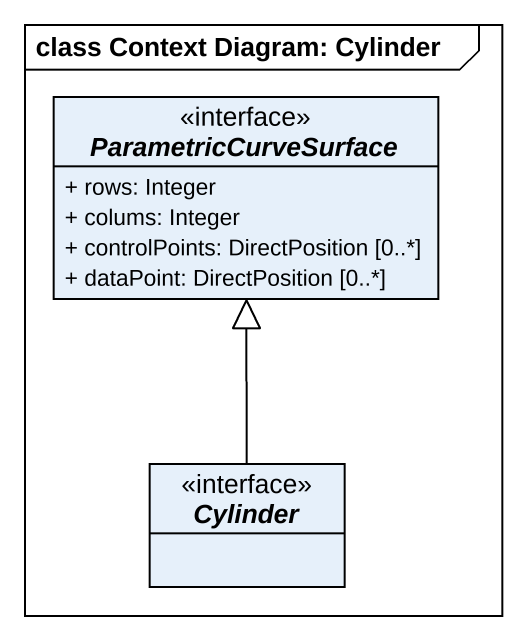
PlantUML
@startuml
mainframe class Context Diagram: Cylinder
hide circle
hide empty members
skinparam classAttributeIconSize 0
interface ParametricCurveSurface {
  + rows: Integer
  + colums: Integer
  + controlPoints: DirectPosition [0..*]
  + dataPoint: DirectPosition [0..*]
}
interface Cylinder
Cylinder -up-|> ParametricCurveSurface
@enduml
